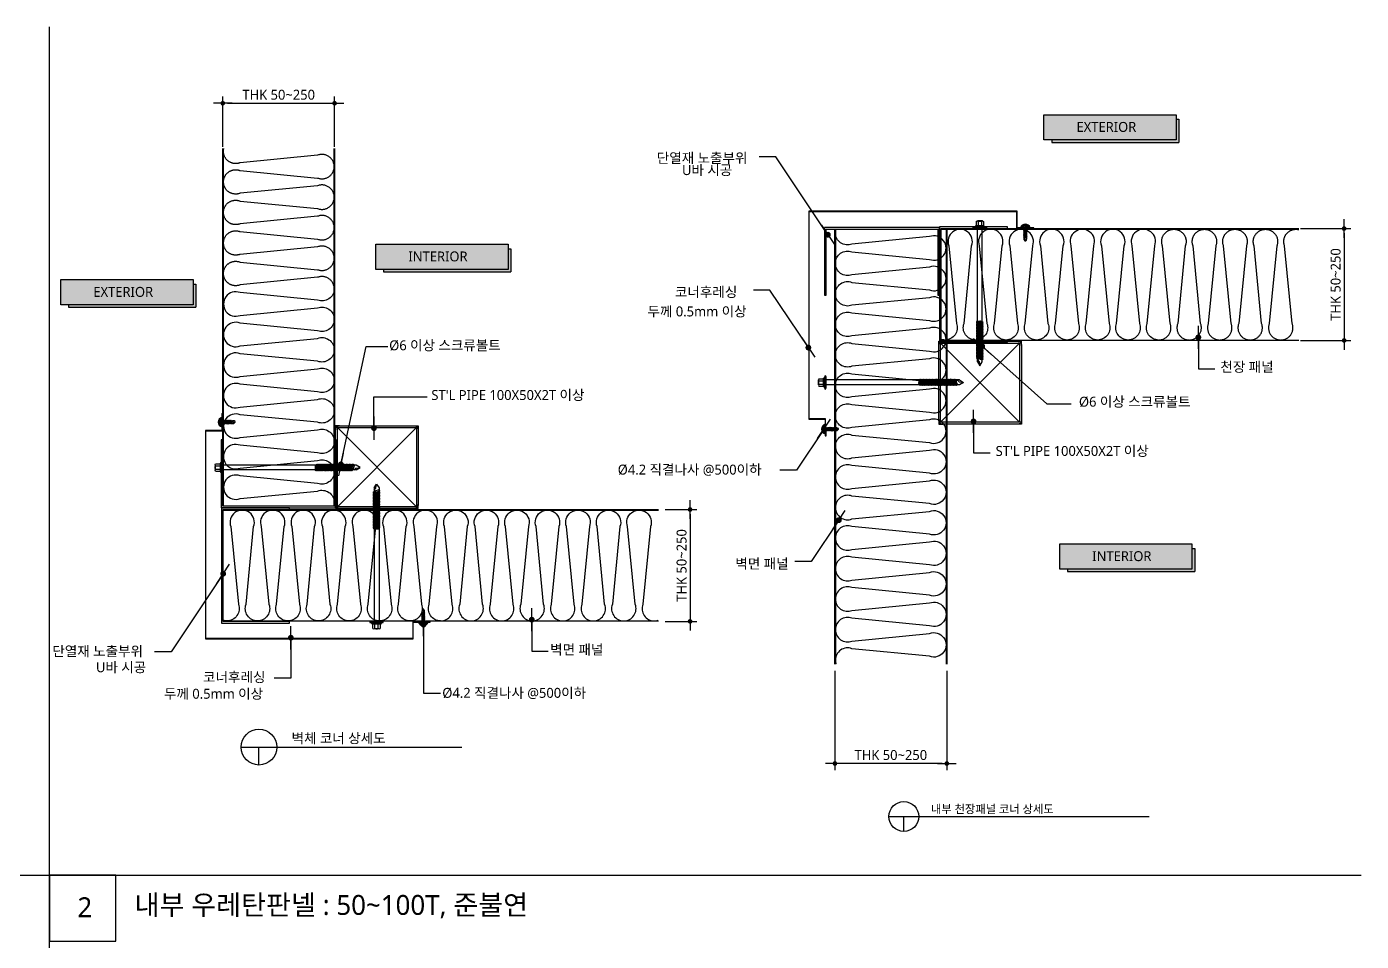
# Model space of a CAD drawing. Header units: millimetres. Extents: x -1365 to 31821, y 84 to 2865.
# Drawn here: x 14782 to 16393, y 1188 to 2292 of the extents above; entities that cross this region are included whole.
import ezdxf
from ezdxf.xclip import XClip

# ---------------------------------------------------------------- set-up
doc = ezdxf.new("R2010")
doc.units = ezdxf.units.MM
doc.header["$LTSCALE"] = 10
doc.header["$XCLIPFRAME"] = 0
doc.linetypes.add('CONTINOUS', pattern=[0])
doc.layers.get('DEFPOINTS').update_dxf_attribs({"color": 137})
for name, color, linetype in [('1.bolt', 9, 'CONTINOUS'), ('DIM', 7, 'Continuous'), ('FLASHING', 5, 'Continuous'), ('SYM-LEAD', 6, 'Continuous'), ('TEXT', 3, 'Continuous'), ('볼트', 1, 'Continuous'), ('샌드위치판넬', 7, 'Continuous'), ('코킹', 9, 'Continuous'), ('하지 150x100x3.2T', 3, 'Continuous'), ('후레싱', 4, 'Continuous')]:
    doc.layers.add(name, color=color, linetype=linetype)
doc.styles.add('ROMANC', font='malgun.ttf', dxfattribs={"height": 8})
doc.styles.add('TITLE BLOCK-V(r1.1)$0$Address', font='malgun.ttf')
doc.styles.add('맑은고딕', font='malgun.ttf')
doc.styles.add('스타일1', font='malgun.ttf')
doc.dimstyles.new('GAUN-10', dxfattribs={"dimscale": 10, "dimtxt": 1.5, "dimasz": 0.7, "dimexe": 1, "dimexo": 1, "dimgap": 0.5, "dimtad": 1, "dimdec": 0, "dimzin": 1, "dimdsep": 46, "dimlunit": 6, "dimtxsty": '맑은고딕', "dimblk": 'CJDOT', "dimcen": 0.09, "dimdle": 1, "dimclrd": 256, "dimclre": 256, "dimclrt": 3, "dimadec": 0, "dimazin": 0, "dimtfac": 1, "dimtdec": 0, "dimtix": 1, "dimtmove": 2, "dimatfit": 3, "dimldrblk": 'CJDOT', "dimfxl": 1, "dimtolj": 1, "dimtzin": 1, "dimarcsym": 0})
doc.dimstyles.new('GAUN-8', dxfattribs={"dimscale": 8, "dimtxt": 1.5, "dimasz": 0.7, "dimexe": 1, "dimexo": 1, "dimgap": 0.5, "dimtad": 1, "dimdec": 0, "dimzin": 1, "dimdsep": 46, "dimlunit": 6, "dimtxsty": '맑은고딕', "dimblk": 'CJDOT', "dimcen": 0.09, "dimdle": 1, "dimclrd": 256, "dimclre": 256, "dimclrt": 3, "dimadec": 0, "dimazin": 0, "dimtfac": 1, "dimtdec": 0, "dimtix": 1, "dimtmove": 2, "dimatfit": 3, "dimfxl": 1, "dimtolj": 1, "dimtzin": 1, "dimarcsym": 0})

# ---------------------------------------------------------------- blocks, each defined once
blk = doc.blocks.new('*U245')
at = {"layer": '샌드위치판넬'}
for p, q in [((2070.7, -2451.4), (1545.3, -2451.4)), ((2070.7, -2452.2), (1545.3, -2452.2)), ((2070.7, -2585.9), (1545.3, -2585.9)), ((1545.3, -2586.4), (2070.7, -2586.4))]:
    blk.add_line(p, q, dxfattribs=at)
at = {"layer": '샌드위치판넬', "color": 9}
blk.add_line((2070.7, -2586.4), (2070.7, -2451.4), dxfattribs=at)
at = {"layer": '샌드위치판넬', "color": 8}
for points in [[(1808.2, -2585.9, -0.524856), (1794.4, -2565.9), (1803.6, -2472.2, 1.449198), (1776, -2472.2), (1785.2, -2565.9, -0.524856), (1771.4, -2585.9, -0.524856), (1757.6, -2565.9), (1766.7, -2472.2, 1.449198), (1739.2, -2472.2), (1748.3, -2565.9, -0.524856), (1734.5, -2585.9, -0.524856), (1720.7, -2565.9), (1729.9, -2472.2, 1.449198), (1702.3, -2472.2), (1711.5, -2565.9, -0.524856), (1697.7, -2585.9, -0.524856), (1683.9, -2565.9), (1693, -2472.2, 1.449198), (1665.5, -2472.2), (1674.6, -2565.9, -0.524856), (1660.8, -2585.9, -0.524856), (1647, -2565.9), (1656.2, -2472.2, 1.449198), (1628.6, -2472.2), (1637.8, -2565.9, -0.524856), (1624, -2585.9, -0.524856), (1610.2, -2565.9), (1619.3, -2472.2, 1.449198), (1591.8, -2472.2), (1600.9, -2565.9, -0.524856), (1587.1, -2585.9, -0.524856), (1573.3, -2565.9), (1582.5, -2472.2, 1.449198), (1554.9, -2472.2), (1564.1, -2565.9, -0.524856), (1550.3, -2585.9, -0.078007), (1545.8, -2585.2, -0.078007)], [(1808.2, -2585.9, 0.524856), (1822, -2565.9), (1812.9, -2472.2, -1.449198), (1840.4, -2472.2), (1831.3, -2565.9, 0.524856), (1845.1, -2585.9, 0.524856), (1858.9, -2565.9), (1849.7, -2472.2, -1.449198), (1877.3, -2472.2), (1868.1, -2565.9, 0.524856), (1881.9, -2585.9, 0.524856), (1895.7, -2565.9), (1886.6, -2472.2, -1.449198), (1914.1, -2472.2), (1905, -2565.9, 0.524856), (1918.8, -2585.9, 0.524856), (1932.6, -2565.9), (1923.4, -2472.2, -1.449198), (1951, -2472.2), (1941.8, -2565.9, 0.524856), (1955.6, -2585.9, 0.524856), (1969.4, -2565.9), (1960.3, -2472.2, -1.449198), (1987.8, -2472.2), (1978.7, -2565.9, 0.524856), (1992.5, -2585.9, 0.524856), (2006.3, -2565.9), (1997.1, -2472.2, -1.449198), (2024.7, -2472.2), (2015.5, -2565.9, 0.524856), (2029.3, -2585.9, 0.524856), (2043.1, -2565.9), (2034, -2472.2, -1.449198), (2061.5, -2472.2), (2052.4, -2565.9, 0.524856), (2066.2, -2585.9, 0.078007), (2070.7, -2585.2, 0.078007)]]:
    blk.add_lwpolyline(points, format="xyb", dxfattribs=at)
blk = doc.blocks.new('CJDOT')
blk.add_line((-2, 0), (2, 0))
at = {"const_width": 0.5}
blk.add_lwpolyline([(-0.25, 0, 1), (0.25, 0, 1)], format="xyb", close=True, dxfattribs=at)
blk = doc.blocks.new('A$Ced75e40f1562')
at = {"layer": '1.bolt', "color": 1}
for p, q in [((-235848.9, -258417.1), (-235848.9, -258421.3)), ((-235843, -258417.1), (-235843, -258420.6)), ((-235842, -258420.6), (-235849.9, -258424)), ((-235847.1, -258420.9), (-235849.9, -258422.2)), ((-235842, -258422.4), (-235849.9, -258425.8)), ((-235842, -258424.2), (-235849.9, -258427.6)), ((-235842, -258426.1), (-235849.9, -258429.5)), ((-235842, -258427.9), (-235849.9, -258431.3)), ((-235842, -258429.7), (-235849.9, -258433.1)), ((-235842, -258431.6), (-235849.9, -258435)), ((-235848.9, -258422.2), (-235848.9, -258423.2)), ((-235848.9, -258424), (-235848.9, -258425)), ((-235848.9, -258425.8), (-235848.9, -258426.8)), ((-235848.9, -258427.6), (-235848.9, -258428.7)), ((-235848.9, -258429.5), (-235848.9, -258430.5)), ((-235848.9, -258431.3), (-235848.9, -258432.3)), ((-235848.9, -258433.1), (-235848.9, -258434.2)), ((-235842, -258431.6), (-235846, -258433.3)), ((-235843, -258421.4), (-235843, -258422.4)), ((-235843, -258423.2), (-235843, -258424.2)), ((-235843, -258425), (-235843, -258426.1)), ((-235843, -258426.9), (-235843, -258427.9)), ((-235843, -258428.7), (-235843, -258429.7)), ((-235843, -258430.5), (-235843, -258431.6)), ((-235843, -258432.4), (-235843, -258433.4)), ((-235842, -258433.4), (-235849.9, -258436.8)), ((-235842, -258435.2), (-235849.9, -258438.6)), ((-235842, -258437.1), (-235849.9, -258440.5)), ((-235842, -258438.9), (-235849.9, -258442.3)), ((-235842, -258440.7), (-235849.9, -258444.1)), ((-235842, -258442.6), (-235849.9, -258446)), ((-235842, -258444.4), (-235849.9, -258447.8)), ((-235842, -258446.2), (-235849.9, -258449.6)), ((-235842, -258448.1), (-235849.9, -258451.5)), ((-235848.9, -258435), (-235848.9, -258436)), ((-235848.9, -258436.8), (-235848.9, -258437.8)), ((-235848.9, -258438.6), (-235848.9, -258439.7)), ((-235848.9, -258440.5), (-235848.9, -258441.5)), ((-235848.9, -258442.3), (-235848.9, -258443.3)), ((-235848.9, -258444.1), (-235848.9, -258445.2)), ((-235848.9, -258446), (-235848.9, -258447)), ((-235848.9, -258447.8), (-235848.9, -258448.8)), ((-235843, -258434.2), (-235843, -258435.2)), ((-235843, -258436), (-235843, -258437.1)), ((-235843, -258437.9), (-235843, -258438.9)), ((-235843, -258439.7), (-235843, -258440.7)), ((-235843, -258441.5), (-235843, -258442.6)), ((-235843, -258443.4), (-235843, -258444.4)), ((-235843, -258445.2), (-235843, -258446.2)), ((-235843, -258445.2), (-235843, -258446.2)), ((-235843, -258447), (-235843, -258448.1)), ((-235843, -258448.9), (-235843, -258449.9)), ((-235842, -258449.9), (-235849.9, -258453.3)), ((-235842, -258451.7), (-235849.9, -258455.1)), ((-235842, -258453.6), (-235849.9, -258457)), ((-235842, -258455.4), (-235849.9, -258458.8)), ((-235842, -258457.2), (-235849.9, -258460.6)), ((-235842, -258459.1), (-235849.9, -258462.5)), ((-235842, -258460.9), (-235849.9, -258464.3)), ((-235842, -258462.7), (-235849.9, -258466.1)), ((-235848.9, -258449.6), (-235848.9, -258450.7)), ((-235848.9, -258451.5), (-235848.9, -258452.5)), ((-235848.9, -258453.3), (-235848.9, -258454.3)), ((-235848.9, -258455.1), (-235848.9, -258456.2)), ((-235848.9, -258457), (-235848.9, -258458)), ((-235848.9, -258458.8), (-235848.9, -258459.8)), ((-235848.9, -258460.6), (-235848.9, -258461.7)), ((-235848.9, -258462.5), (-235848.9, -258463.5)), ((-235848.9, -258463.3), (-235848.9, -258463.5)), ((-235848.9, -258464.3), (-235848.9, -258465.3)), ((-235842, -258464.6), (-235846, -258466.3)), ((-235843, -258450.7), (-235843, -258451.7)), ((-235843, -258452.5), (-235843, -258453.6)), ((-235843, -258454.4), (-235843, -258455.4)), ((-235843, -258456.2), (-235843, -258457.2)), ((-235843, -258458), (-235843, -258459.1)), ((-235843, -258459.9), (-235843, -258460.9)), ((-235843, -258461.7), (-235843, -258462.7)), ((-235843, -258463.5), (-235843, -258464.6)), ((-235843, -258465.4), (-235843, -258578.1)), ((-235848.9, -258466.1), (-235848.9, -258578.1)), ((-235848.9, -258466.3), (-235843, -258466.3)), ((-235850.9, -258581.3), (-235851.2, -258581.3)), ((-235850.4, -258586.8), (-235850.4, -258581.8)), ((-235842.9, -258587.3), (-235848.9, -258587.3)), ((-235847.9, -258586.8), (-235847.9, -258581.3)), ((-235843.9, -258586.8), (-235843.9, -258581.3)), ((-235841.4, -258586.8), (-235841.4, -258581.8))]:
    blk.add_line(p, q, dxfattribs=at)
for points in [[(-235848.9, -258417.1), (-235845.9, -258412.3), (-235843, -258417.1)], [(-235843, -258419.1), (-235847.1, -258420.9), (-235848.9, -258419.8), (-235846.7, -258417.3), (-235845.9, -258412.3)], [(-235848.9, -258422.6), (-235849.9, -258422.2), (-235848.9, -258423)], [(-235848.9, -258424.4), (-235849.9, -258424), (-235848.9, -258424.8)], [(-235848.9, -258426.2), (-235849.9, -258425.8), (-235848.9, -258426.6)], [(-235848.9, -258428.1), (-235849.9, -258427.6), (-235848.9, -258428.5)], [(-235848.9, -258429.9), (-235849.9, -258429.5), (-235848.9, -258430.3)], [(-235848.9, -258431.7), (-235849.9, -258431.3), (-235848.9, -258432.1)], [(-235848.9, -258433.6), (-235849.9, -258433.1), (-235848.9, -258434)], [(-235843, -258420.2), (-235842, -258420.6), (-235843, -258419.8)], [(-235843, -258422), (-235842, -258422.4), (-235843, -258421.6)], [(-235843, -258423.8), (-235842, -258424.2), (-235843, -258423.4)], [(-235843, -258425.7), (-235842, -258426.1), (-235843, -258425.3)], [(-235843, -258427.5), (-235842, -258427.9), (-235843, -258427.1)], [(-235843, -258429.3), (-235842, -258429.7), (-235843, -258428.9)], [(-235843, -258431.2), (-235842, -258431.6), (-235843, -258430.8)], [(-235843, -258433), (-235842, -258433.4), (-235843, -258432.6)], [(-235848.9, -258435.4), (-235849.9, -258435), (-235848.9, -258435.8)], [(-235848.9, -258437.2), (-235849.9, -258436.8), (-235848.9, -258437.6)], [(-235848.9, -258439), (-235849.9, -258438.6), (-235848.9, -258439.5)], [(-235848.9, -258440.9), (-235849.9, -258440.5), (-235848.9, -258441.3)], [(-235848.9, -258442.7), (-235849.9, -258442.3), (-235848.9, -258443.1)], [(-235848.9, -258444.5), (-235849.9, -258444.1), (-235848.9, -258445)], [(-235848.9, -258446.4), (-235849.9, -258446), (-235848.9, -258446.8)], [(-235848.9, -258448.2), (-235849.9, -258447.8), (-235848.9, -258448.6)], [(-235843, -258434.8), (-235842, -258435.2), (-235843, -258434.4)], [(-235843, -258436.7), (-235842, -258437.1), (-235843, -258436.3)], [(-235843, -258438.5), (-235842, -258438.9), (-235843, -258438.1)], [(-235843, -258440.3), (-235842, -258440.7), (-235843, -258439.9)], [(-235843, -258442.2), (-235842, -258442.6), (-235843, -258441.8)], [(-235843, -258444), (-235842, -258444.4), (-235843, -258443.6)], [(-235843, -258445.8), (-235842, -258446.2), (-235843, -258445.4)], [(-235843, -258447.7), (-235842, -258448.1), (-235843, -258447.3)], [(-235843, -258449.5), (-235842, -258449.9), (-235843, -258449.1)], [(-235848.9, -258450), (-235849.9, -258449.6), (-235848.9, -258450.4)], [(-235848.9, -258451.9), (-235849.9, -258451.5), (-235848.9, -258452.3)], [(-235848.9, -258453.7), (-235849.9, -258453.3), (-235848.9, -258454.1)], [(-235848.9, -258455.5), (-235849.9, -258455.1), (-235848.9, -258455.9)], [(-235848.9, -258457.4), (-235849.9, -258457), (-235848.9, -258457.8)], [(-235848.9, -258459.2), (-235849.9, -258458.8), (-235848.9, -258459.6)], [(-235848.9, -258461), (-235849.9, -258460.6), (-235848.9, -258461.4)], [(-235848.9, -258462.9), (-235849.9, -258462.5), (-235848.9, -258463.3)], [(-235848.9, -258464.7), (-235849.9, -258464.3), (-235848.9, -258465.1)], [(-235843, -258451.3), (-235842, -258451.7), (-235843, -258450.9)], [(-235843, -258453.2), (-235842, -258453.6), (-235843, -258452.8)], [(-235843, -258455), (-235842, -258455.4), (-235843, -258454.6)], [(-235843, -258456.8), (-235842, -258457.2), (-235843, -258456.4)], [(-235843, -258458.7), (-235842, -258459.1), (-235843, -258458.3)], [(-235843, -258460.5), (-235842, -258460.9), (-235843, -258460.1)], [(-235843, -258462.3), (-235842, -258462.7), (-235843, -258461.9)], [(-235843, -258464.2), (-235842, -258464.6), (-235843, -258463.8)]]:
    blk.add_lwpolyline(points, dxfattribs=at)
for points in [[(-235849.9, -258424), (-235848.9, -258423.2), (-235843, -258420.6), (-235842, -258420.6), (-235843, -258421.4), (-235848.9, -258424)], [(-235849.9, -258422.2), (-235848.9, -258421.3), (-235848.1, -258420.9), (-235847.1, -258420.9), (-235848.1, -258421.7), (-235848.9, -258422.2)], [(-235849.9, -258425.8), (-235848.9, -258425), (-235843, -258422.4), (-235842, -258422.4), (-235843, -258423.2), (-235848.9, -258425.8)], [(-235849.9, -258427.6), (-235848.9, -258426.8), (-235843, -258424.2), (-235842, -258424.2), (-235843, -258425), (-235848.9, -258427.6)], [(-235849.9, -258429.5), (-235848.9, -258428.7), (-235843, -258426.1), (-235842, -258426.1), (-235843, -258426.9), (-235848.9, -258429.5)], [(-235849.9, -258431.3), (-235848.9, -258430.5), (-235843, -258427.9), (-235842, -258427.9), (-235843, -258428.7), (-235848.9, -258431.3)], [(-235849.9, -258433.1), (-235848.9, -258432.3), (-235843, -258429.7), (-235842, -258429.7), (-235843, -258430.5), (-235848.9, -258433.1)], [(-235849.9, -258435), (-235848.9, -258434.2), (-235843, -258431.6), (-235842, -258431.6), (-235843, -258432.4), (-235848.9, -258435)], [(-235849.9, -258436.8), (-235848.9, -258436), (-235843, -258433.4), (-235842, -258433.4), (-235843, -258434.2), (-235848.9, -258436.8)], [(-235849.9, -258438.6), (-235848.9, -258437.8), (-235843, -258435.2), (-235842, -258435.2), (-235843, -258436), (-235848.9, -258438.6)], [(-235849.9, -258440.5), (-235848.9, -258439.7), (-235843, -258437.1), (-235842, -258437.1), (-235843, -258437.9), (-235848.9, -258440.5)], [(-235849.9, -258442.3), (-235848.9, -258441.5), (-235843, -258438.9), (-235842, -258438.9), (-235843, -258439.7), (-235848.9, -258442.3)], [(-235849.9, -258444.1), (-235848.9, -258443.3), (-235843, -258440.7), (-235842, -258440.7), (-235843, -258441.5), (-235848.9, -258444.1)], [(-235849.9, -258446), (-235848.9, -258445.2), (-235843, -258442.6), (-235842, -258442.6), (-235843, -258443.4), (-235848.9, -258446)], [(-235849.9, -258447.8), (-235848.9, -258447), (-235843, -258444.4), (-235842, -258444.4), (-235843, -258445.2), (-235848.9, -258447.8)], [(-235849.9, -258449.6), (-235848.9, -258448.8), (-235843, -258446.2), (-235842, -258446.2), (-235843, -258447), (-235848.9, -258449.6)], [(-235849.9, -258451.5), (-235848.9, -258450.7), (-235843, -258448.1), (-235842, -258448.1), (-235843, -258448.9), (-235848.9, -258451.5)], [(-235849.9, -258453.3), (-235848.9, -258452.5), (-235843, -258449.9), (-235842, -258449.9), (-235843, -258450.7), (-235848.9, -258453.3)], [(-235849.9, -258455.1), (-235848.9, -258454.3), (-235843, -258451.7), (-235842, -258451.7), (-235843, -258452.5), (-235848.9, -258455.1)], [(-235849.9, -258457), (-235848.9, -258456.2), (-235843, -258453.6), (-235842, -258453.6), (-235843, -258454.4), (-235848.9, -258457)], [(-235849.9, -258458.8), (-235848.9, -258458), (-235843, -258455.4), (-235842, -258455.4), (-235843, -258456.2), (-235848.9, -258458.8)], [(-235849.9, -258460.6), (-235848.9, -258459.8), (-235843, -258457.2), (-235842, -258457.2), (-235843, -258458), (-235848.9, -258460.6)], [(-235849.9, -258462.5), (-235848.9, -258461.7), (-235843, -258459.1), (-235842, -258459.1), (-235843, -258459.9), (-235848.9, -258462.5)], [(-235849.9, -258464.3), (-235848.9, -258463.5), (-235843, -258460.9), (-235842, -258460.9), (-235843, -258461.7), (-235848.9, -258464.3)], [(-235849.9, -258466.1), (-235848.9, -258465.3), (-235843, -258462.7), (-235842, -258462.7), (-235843, -258463.5), (-235848.9, -258466.1)], [(-235846, -258466.3), (-235845, -258465.5), (-235843, -258464.6), (-235842, -258464.6), (-235843, -258465.4), (-235845, -258466.3)], [(-235838.9, -258578.8), (-235838.9, -258578.1), (-235852.9, -258578.1), (-235852.9, -258578.8)], [(-235853.9, -258579.3), (-235837.9, -258579.3), (-235837.9, -258578.8), (-235853.9, -258578.8)], [(-235851.2, -258580.3), (-235840.7, -258580.3), (-235837.9, -258579.3), (-235853.9, -258579.3)], [(-235840.7, -258580.3), (-235840.7, -258581.3), (-235851.2, -258581.3), (-235851.2, -258580.3)]]:
    blk.add_lwpolyline(points, close=True, dxfattribs=at)
for centre, radius, start, end in [((-235850.9, -258581.8), 0.5, 0, 90), ((-235849.2, -258585.5), 1.81, 226.3972, 313.6028), ((-235845.9, -258583), 4.25, 241.9275, 298.0725), ((-235842.7, -258585.5), 1.81, 226.3972, 313.6028), ((-235840.9, -258581.8), 0.5, 90, 180)]:
    blk.add_arc(centre, radius, start, end, dxfattribs=at)
blk = doc.blocks.new('100100A')
at = {"layer": 'DEFPOINTS'}
for points in [[(-45959.8, -859053.3), (-45964.8, -859053.3), (-45964.8, -859058.3)], [(-45869.8, -859053.3), (-45864.8, -859053.3), (-45864.8, -859058.3)], [(-45959.8, -859153.3), (-45964.8, -859153.3), (-45964.8, -859148.3)], [(-45869.8, -859153.3), (-45864.8, -859153.3), (-45864.8, -859148.3)]]:
    blk.add_lwpolyline(points, dxfattribs=at)
at = {"layer": '하지 150x100x3.2T', "color": 1}
for p, q in [((-45867.1, -859055.6), (-45962.5, -859151)), ((-45962.5, -859055.6), (-45867.1, -859151))]:
    blk.add_line(p, q, dxfattribs=at)
at = {"layer": '하지 150x100x3.2T', "color": 7}
blk.add_lwpolyline([(-45864.8, -859058.3), (-45864.8, -859148.3, -0.414214), (-45869.8, -859153.3), (-45959.8, -859153.3, -0.414214), (-45964.8, -859148.3), (-45964.8, -859058.3, -0.414214), (-45959.8, -859053.3), (-45869.8, -859053.3, -0.414214)], format="xyb", close=True, dxfattribs=at)
blk.add_lwpolyline([(-45867.1, -859055.6), (-45867.1, -859151), (-45962.5, -859151), (-45962.5, -859055.6)], close=True, dxfattribs=at)
blk = doc.blocks.new('*U244')
blk.add_blockref('100100A', (-983.2, 0))
blk = doc.blocks.new('*D252')
at = {"layer": 'DEFPOINTS', "color": 0, "transparency": 16777216}
for p in [(15153.8, 2199.6), (15018.8, 2138.8), (15153.8, 2138.8)]:
    blk.add_point(p, dxfattribs=at)
at = {"layer": 'DIM', "lineweight": -2, "transparency": 16777216}
for p, q in [((15018.8, 2146.8), (15018.8, 2207.6)), ((15153.8, 2146.8), (15153.8, 2207.6)), ((15024.4, 2199.6), (15148.2, 2199.6))]:
    blk.add_line(p, q, dxfattribs=at)
at = {"layer": 'DIM', "lineweight": -2, "transparency": 16777216, "xscale": 5.6, "yscale": 5.6, "zscale": 5.6, "rotation": 180}
blk.add_blockref('CJDOT', (15018.8, 2199.6), dxfattribs=at)
at = {"layer": 'DIM', "lineweight": -2, "transparency": 16777216, "xscale": 5.6, "yscale": 5.6, "zscale": 5.6}
blk.add_blockref('CJDOT', (15153.8, 2199.6), dxfattribs=at)
at = {"layer": 'DIM', "color": 3, "transparency": 16777216, "insert": (15086.3, 2209.8), "char_height": 12, "attachment_point": 5, "style": '맑은고딕'}
blk.add_mtext('\\A1;THK 50~250', dxfattribs=at)
blk = doc.blocks.new('sreu')
at = {"layer": '볼트', "color": 253}
for p, q in [((48429.6, -99823.8, 0), (48429, -99824, 0)), ((48429, -99824, 0), (48433.2, -99824.7, 0)), ((48429, -99824, 0), (48429.6, -99824.5, 0)), ((48429.6, -99825, 0), (48429, -99825.3, 0)), ((48429, -99825.3, 0), (48433.2, -99826, 0)), ((48429, -99825.3, 0), (48429.6, -99825.8, 0)), ((48429.6, -99826.3, 0), (48429, -99826.6, 0)), ((48429, -99826.6, 0), (48433.2, -99827.3, 0)), ((48429, -99826.6, 0), (48429.6, -99827.1, 0)), ((48429.6, -99827.6, 0), (48429, -99827.8, 0)), ((48429, -99827.8, 0), (48433.2, -99828.5, 0)), ((48429, -99827.8, 0), (48429.6, -99828.3, 0)), ((48429.6, -99823.8, 0), (48429.6, -99821.1, 0)), ((48432.7, -99824.2, 0), (48429.6, -99823.8, 0)), ((48429.6, -99824.5, 0), (48432.7, -99825, 0)), ((48429.6, -99824.5, 0), (48429.6, -99825, 0)), ((48432.7, -99825.5, 0), (48429.6, -99825, 0)), ((48429.6, -99825.8, 0), (48432.7, -99826.2, 0)), ((48429.6, -99825.8, 0), (48429.6, -99826.3, 0)), ((48432.7, -99826.7, 0), (48429.6, -99826.3, 0)), ((48429.6, -99827.1, 0), (48432.7, -99827.5, 0)), ((48429.6, -99827.1, 0), (48429.6, -99827.6, 0)), ((48429.6, -99827.1, 0), (48429.6, -99827.6, 0)), ((48432.7, -99828, 0), (48429.6, -99827.6, 0)), ((48429.6, -99828.3, 0), (48432.7, -99828.8, 0)), ((48429.6, -99828.3, 0), (48429.6, -99828.8, 0)), ((48429.6, -99828.3, 0), (48429.6, -99828.8, 0)), ((48431.1, -99823.4, 0), (48430.1, -99822.9, 0)), ((48432.7, -99820.6, 0), (48431.1, -99818.8, 0)), ((48431.1, -99818.8, 0), (48431.6, -99822.9, 0)), ((48431.6, -99822.9, 0), (48431.1, -99823.4, 0)), ((48432.7, -99820.6, 0), (48431.6, -99820.6, 0)), ((48432.7, -99823.4, 0), (48431.6, -99822.9, 0)), ((48432.7, -99822.9, 0), (48431.6, -99822.9, 0)), ((48431.6, -99822.9, 0), (48433.2, -99823.2, 0)), ((48432.7, -99822.9, 0), (48432.7, -99820.6, 0)), ((48433.2, -99823.2, 0), (48432.7, -99822.9, 0)), ((48432.7, -99823.4, 0), (48433.2, -99823.2, 0)), ((48432.7, -99824.2, 0), (48432.7, -99823.4, 0)), ((48433.2, -99824.7, 0), (48432.7, -99824.2, 0)), ((48432.7, -99825, 0), (48433.2, -99824.7, 0)), ((48432.7, -99825.5, 0), (48432.7, -99825, 0)), ((48433.2, -99826, 0), (48432.7, -99825.5, 0)), ((48432.7, -99826.2, 0), (48433.2, -99826, 0)), ((48432.7, -99826.7, 0), (48432.7, -99826.2, 0)), ((48433.2, -99827.3, 0), (48432.7, -99826.7, 0)), ((48432.7, -99827.5, 0), (48433.2, -99827.3, 0)), ((48432.7, -99828, 0), (48432.7, -99827.5, 0)), ((48433.2, -99828.5, 0), (48432.7, -99828, 0)), ((48432.7, -99828.8, 0), (48433.2, -99828.5, 0)), ((48427.1, -99834.8, 0), (48435.1, -99834.8, 0)), ((48427.1, -99834.8, 0), (48427.1, -99835.4, 0)), ((48435.1, -99835.4, 0), (48427.1, -99835.4, 0)), ((48429.6, -99828.8, 0), (48429, -99829.1, 0)), ((48429, -99829.1, 0), (48433.2, -99829.8, 0)), ((48429, -99829.1, 0), (48429.6, -99829.6, 0)), ((48429.6, -99830.1, 0), (48429, -99830.3, 0)), ((48429, -99830.3, 0), (48433.2, -99831, 0)), ((48429, -99830.3, 0), (48429.6, -99830.9, 0)), ((48429.6, -99831.4, 0), (48429, -99831.6, 0)), ((48429, -99831.6, 0), (48433.2, -99832.3, 0)), ((48429, -99831.6, 0), (48429.6, -99832.1, 0)), ((48429.6, -99832.6, 0), (48429, -99832.9, 0)), ((48429, -99832.9, 0), (48433.2, -99833.6, 0)), ((48429, -99832.9, 0), (48429.6, -99833.4, 0)), ((48429.6, -99833.9, 0), (48429, -99834.1, 0)), ((48429, -99834.1, 0), (48433.2, -99834.8, 0)), ((48429, -99834.1, 0), (48429.6, -99834.7, 0)), ((48432.7, -99829.3, 0), (48429.6, -99828.8, 0)), ((48429.6, -99829.6, 0), (48432.7, -99830, 0)), ((48429.6, -99829.6, 0), (48429.6, -99830.1, 0)), ((48429.6, -99829.6, 0), (48429.6, -99830.1, 0)), ((48432.7, -99830.5, 0), (48429.6, -99830.1, 0)), ((48429.6, -99830.9, 0), (48432.7, -99831.3, 0)), ((48429.6, -99830.9, 0), (48429.6, -99831.4, 0)), ((48429.6, -99830.9, 0), (48429.6, -99831.4, 0)), ((48432.7, -99831.8, 0), (48429.6, -99831.4, 0)), ((48429.6, -99832.1, 0), (48432.7, -99832.6, 0)), ((48429.6, -99832.1, 0), (48429.6, -99832.6, 0)), ((48429.6, -99832.1, 0), (48429.6, -99832.6, 0)), ((48432.7, -99833.1, 0), (48429.6, -99832.6, 0)), ((48429.6, -99833.4, 0), (48432.7, -99833.8, 0)), ((48429.6, -99833.4, 0), (48429.6, -99833.9, 0)), ((48429.6, -99833.4, 0), (48429.6, -99833.9, 0)), ((48432.7, -99834.3, 0), (48429.6, -99833.9, 0)), ((48429.6, -99834.7, 0), (48429.6, -99834.8, 0)), ((48430.5, -99835.8, 0), (48430.9, -99835.8, 0)), ((48430.5, -99837.1, 0), (48430.5, -99835.8, 0)), ((48431.7, -99835.8, 0), (48431.3, -99835.8, 0)), ((48431.7, -99837.1, 0), (48431.7, -99835.8, 0)), ((48432.7, -99829.3, 0), (48432.7, -99828.8, 0)), ((48433.2, -99829.8, 0), (48432.7, -99829.3, 0)), ((48432.7, -99830, 0), (48433.2, -99829.8, 0)), ((48432.7, -99830.5, 0), (48432.7, -99830, 0)), ((48433.2, -99831, 0), (48432.7, -99830.5, 0)), ((48432.7, -99831.3, 0), (48433.2, -99831, 0)), ((48432.7, -99831.8, 0), (48432.7, -99831.3, 0)), ((48433.2, -99832.3, 0), (48432.7, -99831.8, 0)), ((48432.7, -99832.6, 0), (48433.2, -99832.3, 0)), ((48432.7, -99833.1, 0), (48432.7, -99832.6, 0)), ((48433.2, -99833.6, 0), (48432.7, -99833.1, 0)), ((48432.7, -99833.8, 0), (48433.2, -99833.6, 0)), ((48432.7, -99834.3, 0), (48432.7, -99833.8, 0)), ((48433.2, -99834.8, 0), (48432.7, -99834.3, 0)), ((48435.1, -99834.8, 0), (48435.1, -99835.4, 0))]:
    blk.add_line(p, q, dxfattribs=at)
for centre, radius, start, end in [((48432.5, -99821, 0), 2.84, 137.0416, 181.8343), ((48432.8, -99821.2, 0), 3.22, 179.3084, 212.5824), ((48431.3, -99820.5, 0), 1.65, 94.4403, 122.4687), ((48431.1, -99832.1, 0), 4.99, 221.1042, 318.8958)]:
    blk.add_arc(centre, radius, start, end, dxfattribs=at)
blk = doc.blocks.new('*D260')
at = {"layer": 'DEFPOINTS', "color": 0, "transparency": 16777216}
for p in [(15544.7, 1709.2), (15544.7, 1574.2), (15582.9, 1574.2)]:
    blk.add_point(p, dxfattribs=at)
at = {"layer": 'DIM', "lineweight": -2, "transparency": 16777216}
for p, q in [((15552.7, 1709.2), (15590.9, 1709.2)), ((15582.9, 1703.6), (15582.9, 1579.8)), ((15552.7, 1574.2), (15590.9, 1574.2))]:
    blk.add_line(p, q, dxfattribs=at)
at = {"layer": 'DIM', "lineweight": -2, "transparency": 16777216, "xscale": 5.6, "yscale": 5.6, "zscale": 5.6}
for p, rotation in [((15582.9, 1709.2), 90), ((15582.9, 1574.2), 270)]:
    blk.add_blockref('CJDOT', p, dxfattribs=dict(at, rotation=rotation))
at = {"layer": 'DIM', "color": 3, "transparency": 16777216, "insert": (15572.7, 1641.7), "char_height": 12, "attachment_point": 5, "rotation": 90, "style": '맑은고딕'}
blk.add_mtext('\\A1;THK 50~250', dxfattribs=at)
blk = doc.blocks.new('*D253')
at = {"layer": 'DEFPOINTS', "color": 0, "transparency": 16777216}
for p in [(16311.7, 2048.3), (16311.7, 1913.3), (16372.5, 1913.3)]:
    blk.add_point(p, dxfattribs=at)
at = {"layer": 'DIM', "lineweight": -2, "transparency": 16777216}
for p, q in [((16319.7, 2048.3), (16380.5, 2048.3)), ((16372.5, 2042.7), (16372.5, 1918.9)), ((16319.7, 1913.3), (16380.5, 1913.3))]:
    blk.add_line(p, q, dxfattribs=at)
at = {"layer": 'DIM', "lineweight": -2, "transparency": 16777216, "xscale": 5.6, "yscale": 5.6, "zscale": 5.6}
for p, rotation in [((16372.5, 2048.3), 90), ((16372.5, 1913.3), 270)]:
    blk.add_blockref('CJDOT', p, dxfattribs=dict(at, rotation=rotation))
at = {"layer": 'DIM', "color": 3, "transparency": 16777216, "insert": (16362.3, 1980.8), "char_height": 12, "attachment_point": 5, "rotation": 90, "style": '맑은고딕'}
blk.add_mtext('\\A1;THK 50~250', dxfattribs=at)
blk = doc.blocks.new('*D261')
at = {"layer": 'DEFPOINTS', "color": 0, "transparency": 16777216}
for p in [(15757.8, 1522.4), (15892.8, 1522.4), (15757.8, 1402.6)]:
    blk.add_point(p, dxfattribs=at)
at = {"layer": 'DIM', "lineweight": -2, "transparency": 16777216}
for p, q in [((15757.8, 1514.4), (15757.8, 1394.6)), ((15892.8, 1514.4), (15892.8, 1394.6)), ((15887.2, 1402.6), (15763.4, 1402.6))]:
    blk.add_line(p, q, dxfattribs=at)
at = {"layer": 'DIM', "lineweight": -2, "transparency": 16777216, "xscale": 5.6, "yscale": 5.6, "zscale": 5.6, "rotation": 180}
blk.add_blockref('CJDOT', (15757.8, 1402.6), dxfattribs=at)
at = {"layer": 'DIM', "lineweight": -2, "transparency": 16777216, "xscale": 5.6, "yscale": 5.6, "zscale": 5.6}
blk.add_blockref('CJDOT', (15892.8, 1402.6), dxfattribs=at)
at = {"layer": 'DIM', "color": 3, "transparency": 16777216, "insert": (15825.3, 1412.8), "char_height": 12, "attachment_point": 5, "style": '맑은고딕'}
blk.add_mtext('\\A1;THK 50~250', dxfattribs=at)
blk = doc.blocks.new('A$C62C86749')
h = blk.add_hatch(color=253)
h.dxf.hatch_style = 1
h.paths.add_polyline_path([(-263.1, 64.2), (-263.1, 3.5), (56.1, 3.5), (56.1, 64.2)])
h.paths.add_polyline_path([(-193.3, 9.1), (-9.9, 9.1), (-9.9, 58.5), (-193.3, 58.5)], flags=24)
h = blk.add_hatch(color=250)
h.dxf.hatch_style = 1
h.paths.add_polyline_path([(-244.2, 3.5), (-244.2, -2.7), (62.7, -2.7), (62.7, 53), (56.1, 53), (56.1, 3.5)])
for p, q in [((56.1, 53), (62.7, 53)), ((62.7, 53), (62.7, -2.7)), ((-244.2, 3.5), (-244.2, -2.7)), ((-244.2, -2.7), (62.7, -2.7))]:
    blk.add_line(p, q)
blk.add_lwpolyline([(-263.1, 64.2), (56.1, 64.2), (56.1, 3.5), (-263.1, 3.5)], close=True)
at = {"insert": (-184.6, 46.6), "char_height": 24, "width": 130.664, "attachment_point": 1, "style": 'TITLE BLOCK-V(r1.1)$0$Address'}
blk.add_mtext('EXTERIOR', dxfattribs=at)
blk = doc.blocks.new('A$C168F3991')
h = blk.add_hatch(color=253)
h.dxf.hatch_style = 1
h.paths.add_polyline_path([(-107.5, 31.4), (-107.5, 1), (52.1, 1), (52.1, 31.4)])
h.paths.add_polyline_path([(-72.8, 3.8), (13.3, 3.8), (13.3, 28.5), (-72.8, 28.5)], flags=24)
h = blk.add_hatch(color=250)
h.dxf.hatch_style = 1
h.paths.add_polyline_path([(-98.1, 1), (-98.1, -2.1), (55.4, -2.1), (55.4, 25.8), (52.1, 25.8), (52.1, 1)])
for p, q in [((52.1, 25.8), (55.4, 25.8)), ((55.4, 25.8), (55.4, -2.1)), ((-98.1, 1), (-98.1, -2.1)), ((-98.1, -2.1), (55.4, -2.1))]:
    blk.add_line(p, q)
blk.add_lwpolyline([(-107.5, 31.4), (52.1, 31.4), (52.1, 1), (-107.5, 1)], close=True)
at = {"insert": (-68.3, 22.6), "char_height": 12, "width": 65.332, "attachment_point": 1, "style": 'TITLE BLOCK-V(r1.1)$0$Address'}
blk.add_mtext('INTERIOR', dxfattribs=at)

msp = doc.modelspace()

# ---------------------------------------------------------------- hatches: boundary and pattern name
at = {"layer": '코킹'}
h = msp.add_hatch(dxfattribs=at)
h.set_pattern_fill('ANSI31', color=253, scale=0.2, angle=-450)
h.set_pattern_definition([(315, (258136.7361, 442748.247), (0.44901280605, 0.44901280605), [])])
h.paths.add_polyline_path([(15983.8, 2049.9), (15983.6, 2049.9), (15983.6, 2049.3), (15981.9, 2049.3, -0.769046), (15993.3, 2049.3), (15991.6, 2049.3), (15991.6, 2049.9), (15991.4, 2049.9, 0.454628)])
h = msp.add_hatch(dxfattribs=at)
h.set_pattern_fill('ANSI31', color=253, scale=0.2, angle=-360)
h.set_pattern_definition([(45, (-425681.1333, 243963.87395), (-0.44901280605, 0.44901280605), [])])
h.paths.add_polyline_path([(15017.2, 1811), (15017.2, 1810.8), (15017.8, 1810.8), (15017.8, 1809, -0.769046), (15017.8, 1820.5), (15017.8, 1818.7), (15017.2, 1818.7), (15017.2, 1818.5, 0.454628)])
h = msp.add_hatch(dxfattribs=at)
h.set_pattern_fill('ANSI31', color=253, scale=0.2, angle=-360)
h.set_pattern_definition([(45, (-424952.8443, 243955.40754), (-0.44901280605, 0.44901280605), [])])
h.paths.add_polyline_path([(15745.5, 1802.5), (15745.5, 1802.3), (15746.1, 1802.3), (15746.1, 1800.5, -0.769046), (15746.1, 1812), (15746.1, 1810.3), (15745.5, 1810.3), (15745.5, 1810, 0.454628)])
h = msp.add_hatch(dxfattribs=at)
h.set_pattern_fill('ANSI31', color=253, scale=0.2, angle=-270)
h.set_pattern_definition([(135, (-226888.29385, -439125.7064), (-0.44901280605, -0.44901280605), [])])
h.paths.add_polyline_path([(15264.6, 1572.7), (15264.8, 1572.7), (15264.8, 1573.2), (15266.6, 1573.2, -0.769046), (15255.1, 1573.2), (15256.8, 1573.2), (15256.8, 1572.7), (15257.1, 1572.7, 0.454628)])

# ---------------------------------------------------------------- linework, layer by layer
msp.add_line((13643.7, 1268), (16393.2, 1268))
msp.add_lwpolyline([(14809.5, 1188), (14889.5, 1188), (14889.5, 1268), (14809.5, 1268)], close=True)
at = {"layer": 'DIM'}
msp.add_lwpolyline([(14809.7, 84), (14809.7, 2292)], dxfattribs=at)
at = {"layer": 'FLASHING', "color": 6, "ltscale": 50}
for points in [[(15882.1, 2047.8), (15882.1, 1967.8), (15884.1, 1967.8), (15884.1, 2049.8), (15745.1, 2049.8), (15745.1, 1967.8), (15747.1, 1967.8), (15747.1, 2047.8)], [(15886.1, 2048.3), (15966.1, 2048.3), (15966.1, 2050.3), (15884.1, 2050.3), (15884.1, 1911.3), (15966.1, 1911.3), (15966.1, 1913.3), (15886.1, 1913.3)], [(15018.8, 1713.2), (15018.8, 1793.2), (15016.8, 1793.2), (15016.8, 1711.2), (15155.8, 1711.2), (15155.8, 1793.2), (15153.8, 1793.2), (15153.8, 1713.2)], [(15019.3, 1709.2), (15099.3, 1709.2), (15099.3, 1711.2), (15017.3, 1711.2), (15017.3, 1572.2), (15099.3, 1572.2), (15099.3, 1574.2), (15019.3, 1574.2)]]:
    msp.add_lwpolyline(points, close=True, dxfattribs=at)
at = {"layer": 'TEXT', "color": 2}
for p, q in [((15040.9, 1422.4), (15307.3, 1422.4)), ((15062.5, 1400.8), (15062.5, 1422.4)), ((15823, 1338.6), (16137.2, 1338.6)), ((15841, 1320.6), (15841, 1338.6))]:
    msp.add_line(p, q, dxfattribs=at)
for centre, radius in [((15062.5, 1422.4), 21.6), ((15841, 1338.6), 18)]:
    msp.add_circle(centre, radius, dxfattribs=at)
at = {"layer": '코킹', "color": 253}
for centre, start, end in [((15987.6, 2047.8), 14.8761, 165.1239), ((15019.3, 1814.7), 104.8761, 255.1239), ((15747.6, 1806.3), 104.8761, 255.1239), ((15260.8, 1574.8), 194.8761, 345.1239)]:
    msp.add_arc(centre, 5.94, start, end, dxfattribs=at)
at = {"layer": '후레싱', "flags": 128}
for points in [[(15997.6, 2049.3), (15977.6, 2049.3), (15977.6, 2069.3), (15726.1, 2069.3), (15726.1, 1818.3), (15746.1, 1818.3), (15746.1, 1798.3, 1), (15747.1, 1798.3), (15747.1, 1808.3), (15746.6, 1808.3)], [(15987.6, 2048.8), (15987.6, 2048.3), (15997.6, 2048.3, 1), (15997.6, 2049.3, 1)], [(15017.8, 1824.7), (15017.8, 1804.7), (14997.8, 1804.7), (14997.8, 1553.2), (15248.8, 1553.2), (15248.8, 1573.2), (15268.8, 1573.2, 1), (15268.8, 1574.2), (15258.8, 1574.2), (15258.8, 1573.7)], [(15018.3, 1814.7), (15018.8, 1814.7), (15018.8, 1824.7, 1), (15017.8, 1824.7, 1)]]:
    msp.add_lwpolyline(points, format="xyb", dxfattribs=at)
for points in [[(15746.6, 1798.3), (15746.6, 1818.8), (15726.6, 1818.8), (15726.6, 2068.8), (15977.1, 2068.8), (15977.1, 2048.8), (15997.6, 2048.8)], [(15268.8, 1573.7), (15248.3, 1573.7), (15248.3, 1553.7), (14998.3, 1553.7), (14998.3, 1804.2), (15018.3, 1804.2), (15018.3, 1824.7)]]:
    msp.add_lwpolyline(points, dxfattribs=at)

# ---------------------------------------------------------------- block references
at = {"xscale": 0.5, "yscale": 0.5, "zscale": 0.5}
for p in [(16141.7, 2153.7), (14954.8, 1954.6)]:
    msp.add_blockref('A$C62C86749', p, dxfattribs=at)
ref = msp.add_blockref('*U245', (12567.4, 3783.9), dxfattribs=dict(xscale=-1, rotation=90))
XClip(ref).set_block_clipping_path([(1639.0709750912, -2976.8129917812), (2072.2598131346, -2350.9110762901)])
ref = msp.add_blockref('*U245', (17956.8, 4499.7), dxfattribs=dict(xscale=-1))
XClip(ref).set_block_clipping_path([(1639.0709750912, -2976.8129917812), (2072.2598131346, -2350.9110762901)])
at = {"linetype": 'Continuous', "xscale": -1}
for p, rotation in [((251778.7, -256529.8), 180), ((273596.9, 237605.8), 270.0000000000699)]:
    msp.add_blockref('A$Ced75e40f1562', p, dxfattribs=dict(at, rotation=rotation))
for name, p in [('A$C168F3991', (15311.1, 1998.1)), ('*U244', (62102.8, 860863.6)), ('A$C168F3991', (16136.7, 1636.3))]:
    msp.add_blockref(name, p)
at = {"rotation": 270}
msp.add_blockref('*U244', (875036.4, -45035.7), dxfattribs=at)
at = {"linetype": 'Continuous', "rotation": 270}
msp.add_blockref('A$Ced75e40f1562', (274325.2, -233983.3), dxfattribs=at)
at = {"linetype": 'Continuous'}
msp.add_blockref('A$Ced75e40f1562', (251050.4, 260152.3), dxfattribs=at)
at = {"layer": 'TEXT', "linetype": 'Continuous'}
ref = msp.add_blockref('*U245', (18344.2, -22.9), dxfattribs=dict(at, xscale=-1, rotation=270))
XClip(ref).set_block_clipping_path([(1545.2873904555, -2805.168597524), (2072.2598131346, -2350.9110762901)])
ref = msp.add_blockref('*U245', (17090, 4160.7), dxfattribs=dict(at, xscale=-1))
XClip(ref).set_block_clipping_path([(1545.2873904555, -2805.168597524), (2072.2598131346, -2350.9110762901)])
at = {"layer": '볼트', "extrusion": (0, 0, -1), "xscale": -1, "zscale": -1}
for p, rotation in [((-64418.7, -97785.5, 0), 180), ((-114852.7, 50245.9, 0), 90), ((-115581, 50237.4, 0), 90)]:
    msp.add_blockref('sreu', p, dxfattribs=dict(at, rotation=rotation))
msp.add_blockref('sreu', (33170.3, 101408.1, 0), dxfattribs=at)

# ---------------------------------------------------------------- texts
at = {"layer": 'TEXT', "color": 3, "style": '스타일1'}
for s, p in [('단열재 노출부위', (15542.7, 2127.5)), ('U바 시공', (15573.2, 2112.9)), ('코너후레싱', (15564.6, 1965.7)), ('두께 0.5mm 이상', (15531.5, 1942.3)), ('Ø6 이상 스크류볼트', (15219.7, 1901.4)), ('천장 패널', (16223.1, 1875.4)), ("ST'L PIPE 100X50X2T 이상", (15270.6, 1841.4)), ('Ø6 이상 스크류볼트', (16052.4, 1833.3)), ("ST'L PIPE 100X50X2T 이상", (15951.8, 1773.9)), ('%%C4.2 직결나사 @500이하', (15495.6, 1751.4)), ('벽면 패널', (15637.6, 1637.8)), ('벽면 패널', (15414, 1534.1)), ('단열재 노출부위', (14813, 1532.2)), ('U바 시공', (14865.7, 1512.8)), ('코너후레싱', (14995, 1500.9)), ('두께 0.5mm 이상', (14947.8, 1480.8)), ('%%C4.2 직결나사 @500이하', (15283.8, 1481.9))]:
    msp.add_text(s, height=12, dxfattribs=at).set_placement(p)
at = {"layer": 'TEXT'}
for s, height, style, p in [('벽체 코너 상세도', 12, 'ROMANC', (15101.8, 1427.2)), ('내부 천장패널 코너 상세도', 10, 'ROMANC', (15873.7, 1342.6)), ('2', 24, '스타일1', (14843.3, 1217.1)), ('내부 우레탄판넬 : 50~100T, 준불연', 24, '스타일1', (14912.3, 1219.9))]:
    msp.add_text(s, height=height, dxfattribs=dict(at, style=style)).set_placement(p)

# ---------------------------------------------------------------- dimensions: what is measured, and where the dimension line sits
at = {"layer": 'DIM'}
for base, p1, p2, picture, middle in [((15153.8, 2199.6), (15018.8, 2138.8), (15153.8, 2138.8), '*D252', (15086.3, 2209.8)), ((15757.8, 1402.6), (15892.8, 1522.4), (15757.8, 1522.4), '*D261', (15825.3, 1412.8))]:
    dim = msp.add_linear_dim(base=base, p1=p1, p2=p2, text='THK 50~250', dimstyle='GAUN-8', dxfattribs=at)
    dim.commit()
    dim.dimension.update_dxf_attribs({"geometry": picture, "text_midpoint": middle})
for base, p1, p2, angle, picture, middle in [((16372.5, 1913.3), (16311.7, 2048.3), (16311.7, 1913.3), 270, '*D253', (16362.3, 1980.8)), ((15582.9, 1574.2), (15544.7, 1709.2), (15544.7, 1574.2), 90, '*D260', (15572.7, 1641.7))]:
    dim = msp.add_linear_dim(base=base, p1=p1, p2=p2, angle=angle, text='THK 50~250', dimstyle='GAUN-8', dxfattribs=at)
    dim.commit()
    dim.dimension.update_dxf_attribs({"geometry": picture, "text_midpoint": middle})

# ---------------------------------------------------------------- leaders
at = {"layer": 'SYM-LEAD'}
for points in [[(15749.3, 2040.9), (15686.5, 2135), (15666.5, 2135)], [(15725.7, 1904.6), (15679.3, 1974.1), (15659.3, 1974.1)], [(16196.5, 1917), (16196.5, 1878.9), (16216.4, 1878.9)], [(15161.4, 1763.7), (15191.7, 1905.8), (15217.9, 1905.8)], [(15935.6, 1906.2), (16013.6, 1836.7), (16043.1, 1836.7)], [(15201.3, 1807.5), (15201.3, 1845.2), (15265.6, 1845.2)], [(15925.2, 1815.6), (15925.2, 1777.5), (15945.2, 1777.5)], [(15744.6, 1806.6), (15711.4, 1756.8), (15691.4, 1756.8)], [(15762.5, 1696.4), (15729.3, 1646.6), (15709.3, 1646.6)], [(15019.3, 1631.7), (14956.5, 1537.6), (14936.5, 1537.6)], [(15261.1, 1570.2), (15261.1, 1487.5), (15281.5, 1487.5)], [(15391.8, 1576.2), (15391.8, 1538.2), (15411.8, 1538.2)], [(15101, 1554.4), (15101, 1505.7), (15081, 1505.7)]]:
    msp.add_leader(points, dimstyle='GAUN-10', dxfattribs=at)

doc.saveas('drawing.dxf')
